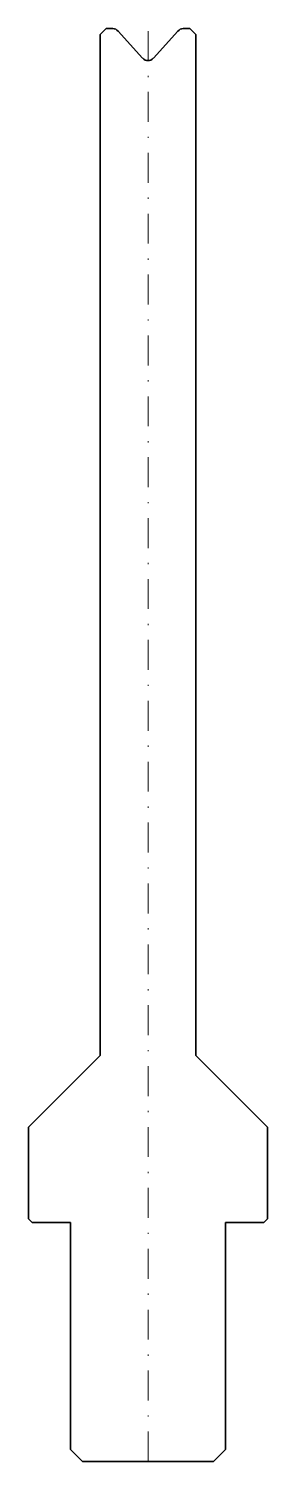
# Model space of a CAD drawing. Header units: millimetres. Extents: x -10 to 10, y -120 to 0.
import ezdxf

# ---------------------------------------------------------------- set-up
doc = ezdxf.new("R2010")
doc.units = ezdxf.units.MM
doc.header["$LTSCALE"] = 5
doc.linetypes.add('AUSGEZOGEN', pattern=[0])
doc.linetypes.add('DASHDOT', pattern=[1, 0.5, -0.25, 0, -0.25])
doc.layers.add('2', color=7, linetype='Continuous')

msp = doc.modelspace()

# ---------------------------------------------------------------- linework, layer by layer
at = {"layer": '2', "color": 7, "linetype": 'AUSGEZOGEN', "lineweight": 35}
for p, q in [((-4, -0.5), (-3.5, 0)), ((-3.5, 0), (-2.95, 0)), ((2.95, 0), (3.5, 0)), ((3.5, 0), (4, -0.5)), ((-4, -86), (-4, -0.5)), ((-2.5, -0.2), (-0.45, -2.48)), ((0.45, -2.48), (2.5, -0.2)), ((4, -0.5), (4, -86)), ((-10, -92), (-4, -86)), ((4, -86), (10, -92)), ((-10, -99.7), (-10, -92)), ((10, -92), (10, -99.7)), ((-9.7, -100), (-10, -99.7)), ((-6.5, -100), (-9.7, -100)), ((-6.5, -119), (-6.5, -100)), ((9.7, -100), (6.5, -100)), ((6.5, -100), (6.5, -119)), ((10, -99.7), (9.7, -100)), ((-5.5, -120), (-6.5, -119)), ((5.5, -120), (-5.5, -120)), ((6.5, -119), (5.5, -120))]:
    msp.add_line(p, q, dxfattribs=at)
at = {"layer": '2', "color": 7, "linetype": 'DASHDOT', "lineweight": 18}
msp.add_line((0, -120), (0, 0), dxfattribs=at)
at = {"layer": '2', "color": 7, "linetype": 'AUSGEZOGEN', "lineweight": 35}
for centre, start, end in [((-2.95, -0.6), 42, 90), ((2.95, -0.6), 90, 138), ((0, -2.08), 222, 318)]:
    msp.add_arc(centre, 0.6, start, end, dxfattribs=at)

doc.saveas('drawing.dxf')
